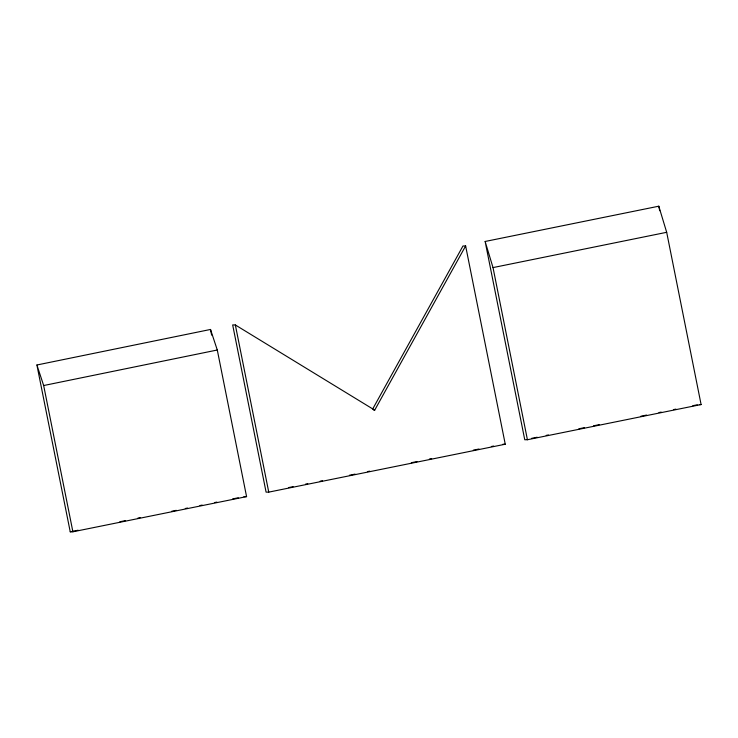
<?xml version="1.0" encoding="UTF-8"?>
<svg xmlns="http://www.w3.org/2000/svg" width="738" height="738" viewBox="0 0 738 738"><rect width="100%" height="100%" fill="white"/><g stroke="black" fill="none" stroke-linecap="round" stroke-linejoin="round"><path stroke-width="1.11" d="M372.625 409.12L462.966 245.985L465.632 245.957L505.253 444.221L268.752 492.126L266.086 492.135L232.673 324.923L235.348 324.96L374.71 410.144L465.632 245.957M36.9 364.996L210.505 329.462L217.286 350.006L246.575 496.619L72.896 531.794L70.23 531.803L36.9 364.996L43.671 385.531L72.896 531.794M43.671 385.531L217.286 350.006M485.134 241.474L658.794 206.197L666.682 232.304L701.1 404.553L527.421 439.737L524.755 439.747L485.134 241.474L493.021 267.59L527.421 439.737M493.021 267.59L666.682 232.304M70.23 531.803L78.127 530.207M119.851 521.757L125.497 520.613M137.895 518.104L140.155 517.642M171.733 511.25L176.244 510.336M185.266 508.51L187.526 508.048M199.924 505.539L202.184 505.078M214.592 502.569L216.843 502.108M232.636 498.916L238.273 497.772M288.604 487.578L293.115 486.665M305.504 484.156L307.755 483.694M320.144 481.185L322.395 480.733M349.425 475.254L355.052 474.119M367.441 471.61L369.692 471.148M411.361 462.708L416.988 461.573M429.378 459.064L431.629 458.602M473.298 450.162L478.934 449.027M491.324 446.518L493.574 446.056M531.517 438.372L537.163 437.228M546.185 435.402L548.435 434.95M578.887 428.778L584.524 427.634M593.546 425.808L599.191 424.664M640.916 416.214L646.553 415.07M658.96 412.56L661.22 412.099M673.619 409.59L675.879 409.129M692.798 405.706L697.309 404.793M699.32 404.562L701.1 404.553M502.919 444.23L505.253 444.221M243.909 496.628L246.575 496.619M373.723 410.134L374.71 410.144M658.794 206.197L659.698 210.699M235.348 324.96L268.752 492.126M210.505 329.462L211.64 335.107"/></g></svg>
